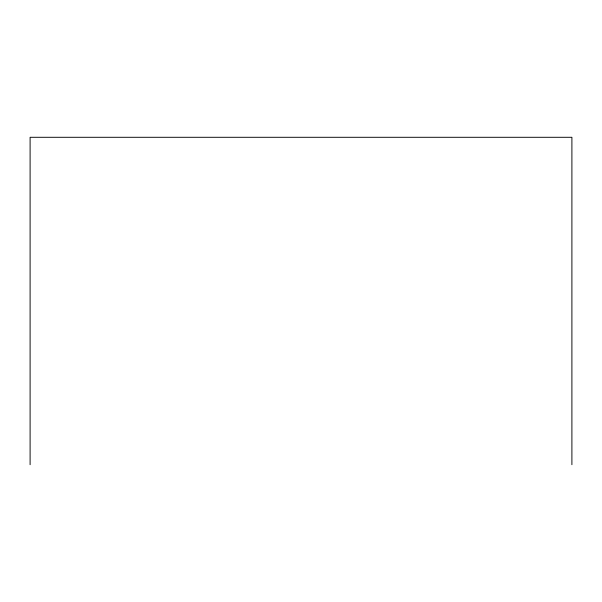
<?xml version="1.0" encoding="UTF-8"?>
<svg xmlns="http://www.w3.org/2000/svg" width="602" height="602" viewBox="0 0 602 602"><rect width="100%" height="100%" fill="white"/><g stroke="black" fill="none" stroke-linecap="round" stroke-linejoin="round"><path stroke-width="0.9" d="M571.9 464.706L571.9 137.294L30.1 137.294L30.1 464.706"/></g></svg>
